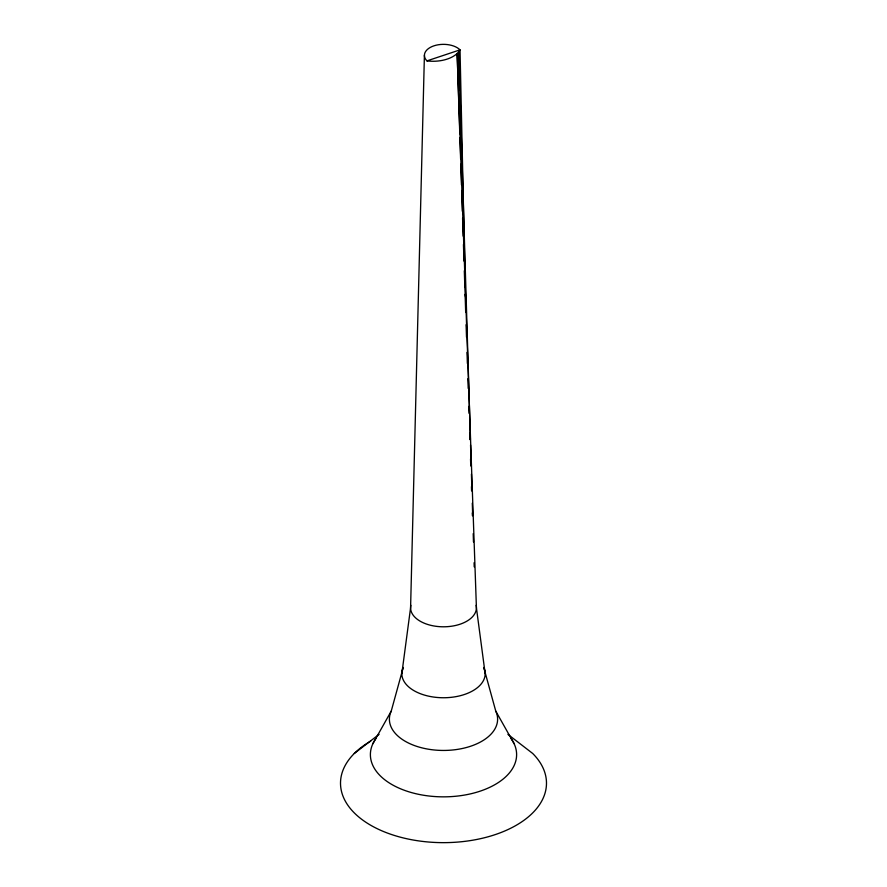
<?xml version="1.0" encoding="UTF-8"?>
<svg xmlns="http://www.w3.org/2000/svg" width="887" height="887" viewBox="0 0 887 887"><rect width="100%" height="100%" fill="white"/><g stroke="black" fill="none" stroke-linecap="round" stroke-linejoin="round"><path stroke-width="1.33" d="M424.407 55.371L410.581 607.795L401.833 673.688M372.873 743.705L391.234 711.119L403.252 667.456A41.667 24.06 0 0 0 443.5 697.747A41.667 24.06 0 0 0 483.748 667.456L495.766 711.119L514.127 743.705M354.312 753.462L379.093 734.358M426.969 60.881A28.251 16.31 0 0 0 460.031 49.86A19.093 11.021 0 0 0 433.954 45.825A19.093 11.021 0 0 0 426.969 60.881L460.031 49.86L464.145 238.215M507.907 734.358L532.688 753.462A102.992 59.462 0 0 1 502.574 831.895A102.992 59.462 0 0 1 364.601 821.406A102.992 59.462 0 0 1 370.677 741.144M485.167 673.688L476.419 607.795L457.138 53.519L459.788 133.782M459.921 137.928L460.608 158.684M460.796 164.217L461.484 184.984M461.661 190.517L462.349 211.272M462.582 218.191L463.169 236.175M463.446 244.479L464.001 261.088M464.311 270.768L464.866 287.377M465.098 294.296L465.686 312.291M466.096 324.742L466.507 337.193M467.017 352.416L467.382 363.482M467.881 378.705L468.203 388.395M468.802 406.379L469.023 413.298M469.666 432.679L469.899 439.597M470.542 458.967L470.764 465.886M471.452 486.641L471.585 490.788M472.316 512.93L472.416 515.702M470.398 439.475L458.779 51.745L459.721 90.485M470.565 445.019L471.185 465.786M471.44 474.09L471.928 490.711M472.305 503.173L472.682 515.635M473.214 533.641L473.47 541.946M474.09 562.724L474.212 566.871M459.921 98.79L460.42 119.545M460.785 134.769L461.162 149.981M461.695 172.122L461.861 179.041M464.356 247.905L464.777 267.297M465.231 288.064L465.42 296.38M511.056 738.483A73.122 42.221 0 0 1 443.5 796.848A73.122 42.221 0 0 1 375.944 738.483M495.766 711.119A54.107 31.245 0 0 1 443.5 750.446A54.107 31.245 0 0 1 391.234 711.119M476.131 605.311A32.919 19.004 0 0 1 443.5 626.799A32.919 19.004 0 0 1 410.869 605.311"/></g></svg>
